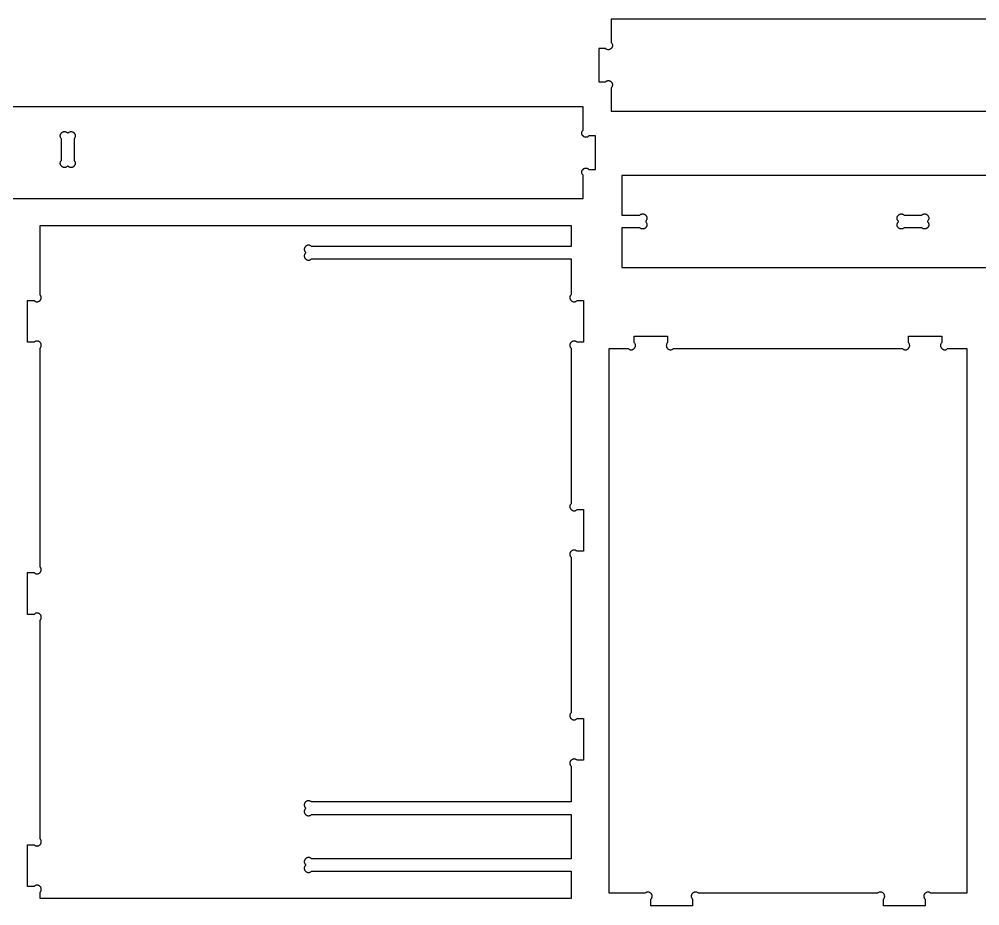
# Model space of a CAD drawing. Extents: x 105 to 1294, y 104 to 1295.
# Drawn here: x 428.6 to 659, y 1081.5 to 1294.2 of the extents above; entities that cross this region are included whole.
import ezdxf

# ---------------------------------------------------------------- set-up
doc = ezdxf.new("R2010")
doc.units = 0
doc.layers.add('LAYER_1', color=62, linetype='CONTINUOUS')

msp = doc.modelspace()

# ---------------------------------------------------------------- linework, layer by layer
at = {"layer": 'LAYER_1'}
for points in [[(853.17, 1294.22), (570.63, 1294.22), (570.63, 1288.61), (570.71, 1288.52), (570.78, 1288.43), (570.83, 1288.34), (570.87, 1288.24), (570.91, 1288.15), (570.93, 1288.05), (570.94, 1287.95), (570.93, 1287.86), (570.92, 1287.77), (570.91, 1287.67), (570.88, 1287.59), (570.84, 1287.5), (570.8, 1287.42), (570.75, 1287.34), (570.69, 1287.26), (570.63, 1287.19), (570.56, 1287.13), (570.48, 1287.07), (570.4, 1287.02), (570.32, 1286.98), (570.24, 1286.94), (570.15, 1286.91), (570.06, 1286.9), (569.96, 1286.88), (569.87, 1286.88), (569.77, 1286.89), (569.68, 1286.91), (569.58, 1286.95), (569.49, 1286.99), (569.39, 1287.04), (569.3, 1287.11), (569.21, 1287.19), (567.63, 1287.19), (567.63, 1279.2), (569.21, 1279.2), (569.29, 1279.27), (569.37, 1279.32), (569.45, 1279.38), (569.54, 1279.42), (569.63, 1279.45), (569.73, 1279.47), (569.82, 1279.48), (569.92, 1279.49), (570.01, 1279.48), (570.11, 1279.47), (570.2, 1279.45), (570.29, 1279.42), (570.38, 1279.38), (570.47, 1279.32), (570.55, 1279.27), (570.63, 1279.2), (570.69, 1279.12), (570.75, 1279.04), (570.8, 1278.96), (570.85, 1278.87), (570.88, 1278.78), (570.9, 1278.68), (570.91, 1278.59), (570.92, 1278.49), (570.91, 1278.39), (570.9, 1278.3), (570.88, 1278.21), (570.85, 1278.11), (570.8, 1278.03), (570.75, 1277.94), (570.69, 1277.86), (570.63, 1277.78), (570.63, 1272.18), (853.17, 1272.18)], [(105.13, 1251.18), (563.87, 1251.18), (563.87, 1256.78), (563.78, 1256.87), (563.72, 1256.96), (563.66, 1257.06), (563.62, 1257.15), (563.59, 1257.25), (563.57, 1257.34), (563.56, 1257.44), (563.56, 1257.53), (563.57, 1257.63), (563.59, 1257.72), (563.61, 1257.81), (563.65, 1257.89), (563.69, 1257.98), (563.75, 1258.05), (563.8, 1258.13), (563.87, 1258.2), (563.94, 1258.26), (564.01, 1258.32), (564.09, 1258.37), (564.17, 1258.41), (564.26, 1258.45), (564.34, 1258.48), (564.44, 1258.5), (564.53, 1258.51), (564.62, 1258.51), (564.72, 1258.5), (564.81, 1258.48), (564.91, 1258.44), (565, 1258.4), (565.1, 1258.34), (565.19, 1258.28), (565.28, 1258.19), (566.87, 1258.19), (566.87, 1266.2), (565.28, 1266.2), (565.19, 1266.12), (565.1, 1266.05), (565, 1265.99), (564.91, 1265.95), (564.81, 1265.92), (564.72, 1265.9), (564.62, 1265.89), (564.53, 1265.89), (564.44, 1265.9), (564.34, 1265.92), (564.26, 1265.94), (564.17, 1265.98), (564.09, 1266.02), (564.01, 1266.07), (563.94, 1266.13), (563.87, 1266.2), (563.8, 1266.27), (563.75, 1266.34), (563.69, 1266.42), (563.65, 1266.5), (563.61, 1266.59), (563.59, 1266.68), (563.57, 1266.77), (563.56, 1266.86), (563.56, 1266.95), (563.57, 1267.05), (563.59, 1267.15), (563.62, 1267.24), (563.66, 1267.34), (563.72, 1267.43), (563.78, 1267.52), (563.87, 1267.61), (563.87, 1273.21), (105.13, 1273.21)], [(855.68, 1256.72), (573.13, 1256.72), (573.13, 1247.2), (577.46, 1247.2), (577.55, 1247.28), (577.64, 1247.35), (577.74, 1247.41), (577.83, 1247.45), (577.93, 1247.48), (578.02, 1247.5), (578.12, 1247.51), (578.21, 1247.51), (578.31, 1247.5), (578.4, 1247.48), (578.49, 1247.45), (578.57, 1247.41), (578.66, 1247.37), (578.73, 1247.32), (578.81, 1247.26), (578.88, 1247.2), (578.94, 1247.13), (579, 1247.05), (579.05, 1246.97), (579.09, 1246.89), (579.13, 1246.81), (579.16, 1246.72), (579.18, 1246.63), (579.19, 1246.53), (579.19, 1246.44), (579.18, 1246.34), (579.16, 1246.25), (579.13, 1246.15), (579.08, 1246.06), (579.03, 1245.96), (578.96, 1245.87), (578.88, 1245.78), (578.88, 1245.61), (578.96, 1245.52), (579.03, 1245.43), (579.08, 1245.34), (579.13, 1245.24), (579.16, 1245.14), (579.18, 1245.05), (579.19, 1244.95), (579.19, 1244.86), (579.18, 1244.77), (579.16, 1244.68), (579.13, 1244.59), (579.09, 1244.5), (579.05, 1244.42), (579, 1244.34), (578.94, 1244.27), (578.88, 1244.2), (578.81, 1244.13), (578.73, 1244.08), (578.66, 1244.03), (578.57, 1243.98), (578.49, 1243.95), (578.4, 1243.92), (578.31, 1243.9), (578.21, 1243.89), (578.12, 1243.89), (578.02, 1243.9), (577.93, 1243.92), (577.83, 1243.95), (577.74, 1243.99), (577.64, 1244.05), (577.55, 1244.12), (577.46, 1244.2), (573.13, 1244.2), (573.13, 1234.68), (855.68, 1234.68)]]:
    msp.add_lwpolyline(points, dxfattribs=at)
for points in [[(440.2, 1258.95), (440.11, 1258.87), (440.02, 1258.8), (439.93, 1258.74), (439.83, 1258.7), (439.73, 1258.67), (439.64, 1258.65), (439.54, 1258.64), (439.45, 1258.64), (439.36, 1258.65), (439.27, 1258.67), (439.18, 1258.7), (439.09, 1258.73), (439.01, 1258.78), (438.93, 1258.83), (438.86, 1258.88), (438.79, 1258.95), (438.72, 1259.02), (438.67, 1259.09), (438.62, 1259.17), (438.57, 1259.25), (438.54, 1259.34), (438.51, 1259.43), (438.49, 1259.52), (438.48, 1259.61), (438.48, 1259.7), (438.49, 1259.8), (438.51, 1259.9), (438.54, 1259.99), (438.58, 1260.09), (438.64, 1260.18), (438.71, 1260.27), (438.79, 1260.36), (438.79, 1265.53), (438.71, 1265.62), (438.64, 1265.71), (438.58, 1265.81), (438.54, 1265.9), (438.51, 1266), (438.49, 1266.09), (438.48, 1266.19), (438.48, 1266.28), (438.49, 1266.38), (438.51, 1266.47), (438.54, 1266.56), (438.57, 1266.64), (438.62, 1266.73), (438.67, 1266.8), (438.72, 1266.88), (438.79, 1266.95), (438.86, 1267.01), (438.93, 1267.07), (439.01, 1267.12), (439.09, 1267.16), (439.18, 1267.2), (439.27, 1267.23), (439.36, 1267.25), (439.45, 1267.26), (439.54, 1267.26), (439.64, 1267.25), (439.73, 1267.23), (439.83, 1267.2), (439.93, 1267.15), (440.02, 1267.1), (440.11, 1267.03), (440.2, 1266.95), (440.38, 1266.95), (440.47, 1267.03), (440.56, 1267.1), (440.65, 1267.15), (440.75, 1267.2), (440.84, 1267.23), (440.94, 1267.25), (441.03, 1267.26), (441.13, 1267.26), (441.22, 1267.25), (441.31, 1267.23), (441.4, 1267.2), (441.49, 1267.16), (441.57, 1267.12), (441.65, 1267.07), (441.72, 1267.01), (441.79, 1266.95), (441.85, 1266.88), (441.91, 1266.8), (441.96, 1266.73), (442.01, 1266.64), (442.04, 1266.56), (442.07, 1266.47), (442.09, 1266.38), (442.1, 1266.28), (442.1, 1266.19), (442.09, 1266.09), (442.07, 1266), (442.04, 1265.9), (442, 1265.81), (441.94, 1265.71), (441.87, 1265.62), (441.79, 1265.53), (441.79, 1260.36), (441.87, 1260.27), (441.94, 1260.18), (442, 1260.09), (442.04, 1259.99), (442.07, 1259.9), (442.09, 1259.8), (442.1, 1259.7), (442.1, 1259.61), (442.09, 1259.52), (442.07, 1259.43), (442.04, 1259.34), (442.01, 1259.25), (441.96, 1259.17), (441.91, 1259.09), (441.85, 1259.02), (441.79, 1258.95), (441.72, 1258.88), (441.65, 1258.83), (441.57, 1258.78), (441.49, 1258.73), (441.4, 1258.7), (441.31, 1258.67), (441.22, 1258.65), (441.13, 1258.64), (441.03, 1258.64), (440.94, 1258.65), (440.84, 1258.67), (440.75, 1258.7), (440.65, 1258.74), (440.56, 1258.8), (440.47, 1258.87), (440.38, 1258.95)], [(645.07, 1247.2), (645.16, 1247.28), (645.25, 1247.35), (645.35, 1247.41), (645.44, 1247.45), (645.54, 1247.48), (645.63, 1247.5), (645.73, 1247.51), (645.82, 1247.51), (645.92, 1247.5), (646.01, 1247.48), (646.1, 1247.45), (646.18, 1247.41), (646.27, 1247.37), (646.34, 1247.32), (646.42, 1247.26), (646.49, 1247.2), (646.55, 1247.13), (646.61, 1247.05), (646.66, 1246.97), (646.7, 1246.89), (646.74, 1246.81), (646.77, 1246.72), (646.79, 1246.63), (646.8, 1246.53), (646.8, 1246.44), (646.79, 1246.34), (646.77, 1246.25), (646.73, 1246.15), (646.69, 1246.06), (646.64, 1245.96), (646.57, 1245.87), (646.49, 1245.78), (646.49, 1245.61), (646.57, 1245.52), (646.64, 1245.43), (646.69, 1245.34), (646.73, 1245.24), (646.77, 1245.14), (646.79, 1245.05), (646.8, 1244.95), (646.8, 1244.86), (646.79, 1244.77), (646.77, 1244.68), (646.74, 1244.59), (646.7, 1244.5), (646.66, 1244.42), (646.61, 1244.34), (646.55, 1244.27), (646.49, 1244.2), (646.42, 1244.13), (646.34, 1244.08), (646.27, 1244.03), (646.18, 1243.98), (646.1, 1243.95), (646.01, 1243.92), (645.92, 1243.9), (645.82, 1243.89), (645.73, 1243.89), (645.63, 1243.9), (645.54, 1243.92), (645.44, 1243.95), (645.35, 1243.99), (645.25, 1244.05), (645.16, 1244.12), (645.07, 1244.2), (640.9, 1244.2), (640.81, 1244.12), (640.72, 1244.05), (640.62, 1243.99), (640.53, 1243.95), (640.43, 1243.92), (640.34, 1243.9), (640.24, 1243.89), (640.15, 1243.89), (640.05, 1243.9), (639.96, 1243.92), (639.87, 1243.95), (639.79, 1243.98), (639.71, 1244.03), (639.63, 1244.08), (639.55, 1244.13), (639.48, 1244.2), (639.42, 1244.27), (639.36, 1244.34), (639.31, 1244.42), (639.27, 1244.5), (639.23, 1244.59), (639.2, 1244.68), (639.18, 1244.77), (639.17, 1244.86), (639.17, 1244.95), (639.18, 1245.05), (639.2, 1245.14), (639.24, 1245.24), (639.28, 1245.34), (639.33, 1245.43), (639.4, 1245.52), (639.48, 1245.61), (639.48, 1245.78), (639.41, 1245.86), (639.36, 1245.94), (639.31, 1246.02), (639.26, 1246.11), (639.23, 1246.2), (639.21, 1246.3), (639.2, 1246.39), (639.19, 1246.49), (639.2, 1246.58), (639.21, 1246.68), (639.23, 1246.77), (639.26, 1246.87), (639.31, 1246.96), (639.36, 1247.04), (639.41, 1247.12), (639.48, 1247.2), (639.56, 1247.27), (639.64, 1247.33), (639.73, 1247.38), (639.81, 1247.42), (639.91, 1247.45), (640, 1247.48), (640.1, 1247.49), (640.19, 1247.49), (640.29, 1247.49), (640.38, 1247.48), (640.48, 1247.45), (640.57, 1247.42), (640.66, 1247.38), (640.74, 1247.33), (640.82, 1247.27), (640.9, 1247.2)], [(433.63, 1228.13), (433.63, 1244.72), (561.01, 1244.72), (561.01, 1239.72), (498.73, 1239.72), (498.64, 1239.8), (498.55, 1239.87), (498.46, 1239.92), (498.36, 1239.96), (498.27, 1240), (498.17, 1240.02), (498.08, 1240.03), (497.98, 1240.02), (497.89, 1240.01), (497.8, 1240), (497.71, 1239.97), (497.62, 1239.93), (497.54, 1239.89), (497.46, 1239.84), (497.39, 1239.78), (497.32, 1239.72), (497.26, 1239.65), (497.2, 1239.57), (497.15, 1239.49), (497.1, 1239.41), (497.07, 1239.33), (497.04, 1239.24), (497.02, 1239.15), (497.01, 1239.05), (497.01, 1238.96), (497.02, 1238.86), (497.04, 1238.77), (497.07, 1238.67), (497.11, 1238.58), (497.17, 1238.48), (497.24, 1238.39), (497.32, 1238.3), (497.32, 1238.13), (497.24, 1238.04), (497.17, 1237.95), (497.11, 1237.86), (497.07, 1237.76), (497.04, 1237.66), (497.02, 1237.57), (497.01, 1237.47), (497.01, 1237.38), (497.02, 1237.28), (497.04, 1237.19), (497.07, 1237.1), (497.1, 1237.02), (497.15, 1236.93), (497.2, 1236.86), (497.26, 1236.78), (497.32, 1236.71), (497.39, 1236.65), (497.46, 1236.59), (497.54, 1236.54), (497.62, 1236.5), (497.71, 1236.46), (497.8, 1236.43), (497.89, 1236.41), (497.98, 1236.4), (498.08, 1236.4), (498.17, 1236.41), (498.27, 1236.43), (498.36, 1236.46), (498.46, 1236.51), (498.55, 1236.56), (498.64, 1236.63), (498.73, 1236.71), (561.01, 1236.71), (561.01, 1228.13), (560.93, 1228.04), (560.86, 1227.95), (560.81, 1227.86), (560.76, 1227.76), (560.73, 1227.66), (560.71, 1227.57), (560.7, 1227.47), (560.7, 1227.38), (560.71, 1227.29), (560.73, 1227.19), (560.76, 1227.11), (560.8, 1227.02), (560.84, 1226.94), (560.89, 1226.86), (560.95, 1226.78), (561.01, 1226.71), (561.08, 1226.65), (561.16, 1226.59), (561.23, 1226.54), (561.32, 1226.5), (561.4, 1226.46), (561.49, 1226.43), (561.58, 1226.42), (561.68, 1226.41), (561.77, 1226.4), (561.87, 1226.41), (561.96, 1226.44), (562.06, 1226.47), (562.15, 1226.51), (562.25, 1226.57), (562.34, 1226.64), (562.43, 1226.72), (564.01, 1226.72), (564.01, 1216.72), (562.43, 1216.72), (562.34, 1216.8), (562.25, 1216.87), (562.15, 1216.92), (562.06, 1216.96), (561.96, 1217), (561.87, 1217.02), (561.77, 1217.03), (561.68, 1217.02), (561.58, 1217.01), (561.49, 1216.99), (561.4, 1216.97), (561.32, 1216.93), (561.23, 1216.89), (561.16, 1216.84), (561.08, 1216.78), (561.01, 1216.72), (560.95, 1216.65), (560.89, 1216.57), (560.84, 1216.49), (560.8, 1216.41), (560.76, 1216.33), (560.73, 1216.24), (560.71, 1216.15), (560.7, 1216.05), (560.7, 1215.96), (560.71, 1215.86), (560.73, 1215.77), (560.76, 1215.67), (560.81, 1215.58), (560.86, 1215.48), (560.93, 1215.39), (561.01, 1215.3), (561.01, 1177.99), (560.93, 1177.9), (560.86, 1177.81), (560.81, 1177.71), (560.76, 1177.62), (560.73, 1177.52), (560.71, 1177.43), (560.7, 1177.33), (560.7, 1177.24), (560.71, 1177.15), (560.73, 1177.05), (560.76, 1176.97), (560.8, 1176.88), (560.84, 1176.8), (560.89, 1176.72), (560.95, 1176.65), (561.01, 1176.58), (561.08, 1176.51), (561.16, 1176.46), (561.23, 1176.41), (561.32, 1176.36), (561.4, 1176.33), (561.49, 1176.3), (561.58, 1176.28), (561.68, 1176.27), (561.77, 1176.27), (561.87, 1176.28), (561.96, 1176.3), (562.06, 1176.33), (562.15, 1176.37), (562.25, 1176.43), (562.34, 1176.5), (562.43, 1176.58), (564.01, 1176.58), (564.01, 1166.57), (562.43, 1166.57), (562.34, 1166.66), (562.25, 1166.72), (562.15, 1166.78), (562.06, 1166.82), (561.96, 1166.85), (561.87, 1166.87), (561.77, 1166.88), (561.68, 1166.88), (561.58, 1166.87), (561.49, 1166.85), (561.4, 1166.83), (561.32, 1166.79), (561.23, 1166.75), (561.16, 1166.7), (561.08, 1166.64), (561.01, 1166.57), (560.95, 1166.51), (560.89, 1166.43), (560.84, 1166.35), (560.8, 1166.27), (560.76, 1166.19), (560.73, 1166.1), (560.71, 1166.01), (560.7, 1165.91), (560.7, 1165.82), (560.71, 1165.72), (560.73, 1165.63), (560.76, 1165.53), (560.81, 1165.44), (560.86, 1165.34), (560.93, 1165.25), (561.01, 1165.16), (561.01, 1127.85), (560.93, 1127.76), (560.86, 1127.67), (560.81, 1127.57), (560.76, 1127.48), (560.73, 1127.38), (560.71, 1127.29), (560.7, 1127.19), (560.7, 1127.1), (560.71, 1127), (560.73, 1126.91), (560.76, 1126.82), (560.8, 1126.74), (560.84, 1126.66), (560.89, 1126.58), (560.95, 1126.5), (561.01, 1126.44), (561.08, 1126.37), (561.16, 1126.31), (561.23, 1126.26), (561.32, 1126.22), (561.4, 1126.18), (561.49, 1126.16), (561.58, 1126.14), (561.68, 1126.13), (561.77, 1126.13), (561.87, 1126.14), (561.96, 1126.16), (562.06, 1126.19), (562.15, 1126.23), (562.25, 1126.29), (562.34, 1126.35), (562.43, 1126.44), (564.01, 1126.44), (564.01, 1116.44), (562.43, 1116.44), (562.34, 1116.52), (562.25, 1116.59), (562.15, 1116.65), (562.06, 1116.69), (561.96, 1116.72), (561.87, 1116.74), (561.77, 1116.75), (561.68, 1116.75), (561.58, 1116.74), (561.49, 1116.72), (561.4, 1116.69), (561.32, 1116.65), (561.23, 1116.61), (561.16, 1116.56), (561.08, 1116.5), (561.01, 1116.44), (560.95, 1116.37), (560.89, 1116.29), (560.84, 1116.22), (560.8, 1116.13), (560.76, 1116.05), (560.73, 1115.96), (560.71, 1115.87), (560.7, 1115.77), (560.7, 1115.68), (560.71, 1115.58), (560.73, 1115.49), (560.76, 1115.39), (560.81, 1115.3), (560.86, 1115.2), (560.93, 1115.11), (561.01, 1115.02), (561.01, 1106.44), (498.73, 1106.44), (498.64, 1106.52), (498.55, 1106.59), (498.46, 1106.64), (498.36, 1106.69), (498.27, 1106.72), (498.17, 1106.74), (498.08, 1106.75), (497.98, 1106.75), (497.89, 1106.74), (497.8, 1106.72), (497.71, 1106.69), (497.62, 1106.65), (497.54, 1106.61), (497.46, 1106.56), (497.39, 1106.5), (497.32, 1106.44), (497.26, 1106.37), (497.2, 1106.3), (497.15, 1106.22), (497.1, 1106.13), (497.07, 1106.05), (497.04, 1105.96), (497.02, 1105.87), (497.01, 1105.77), (497.01, 1105.68), (497.02, 1105.58), (497.04, 1105.49), (497.07, 1105.39), (497.11, 1105.3), (497.17, 1105.2), (497.24, 1105.11), (497.32, 1105.02), (497.32, 1104.86), (497.24, 1104.77), (497.17, 1104.67), (497.11, 1104.58), (497.07, 1104.48), (497.04, 1104.39), (497.02, 1104.29), (497.01, 1104.2), (497.01, 1104.1), (497.02, 1104.01), (497.04, 1103.92), (497.07, 1103.83), (497.1, 1103.74), (497.15, 1103.66), (497.2, 1103.58), (497.26, 1103.51), (497.32, 1103.44), (497.39, 1103.37), (497.46, 1103.32), (497.54, 1103.26), (497.62, 1103.22), (497.71, 1103.18), (497.8, 1103.16), (497.89, 1103.14), (497.98, 1103.13), (498.08, 1103.13), (498.17, 1103.14), (498.27, 1103.16), (498.36, 1103.19), (498.46, 1103.23), (498.55, 1103.29), (498.64, 1103.35), (498.73, 1103.44), (561.01, 1103.44), (561.01, 1092.81), (498.73, 1092.81), (498.64, 1092.89), (498.55, 1092.96), (498.46, 1093.01), (498.36, 1093.06), (498.27, 1093.09), (498.17, 1093.11), (498.08, 1093.12), (497.98, 1093.12), (497.89, 1093.11), (497.8, 1093.09), (497.71, 1093.06), (497.62, 1093.02), (497.54, 1092.98), (497.46, 1092.93), (497.39, 1092.87), (497.32, 1092.81), (497.26, 1092.74), (497.2, 1092.67), (497.15, 1092.59), (497.1, 1092.5), (497.07, 1092.42), (497.04, 1092.33), (497.02, 1092.24), (497.01, 1092.15), (497.01, 1092.05), (497.02, 1091.96), (497.04, 1091.86), (497.07, 1091.77), (497.11, 1091.67), (497.17, 1091.58), (497.24, 1091.48), (497.32, 1091.4), (497.32, 1091.22), (497.24, 1091.14), (497.17, 1091.04), (497.11, 1090.95), (497.07, 1090.86), (497.04, 1090.76), (497.02, 1090.66), (497.01, 1090.57), (497.01, 1090.47), (497.02, 1090.38), (497.04, 1090.29), (497.07, 1090.2), (497.1, 1090.12), (497.15, 1090.03), (497.2, 1089.96), (497.26, 1089.88), (497.32, 1089.81), (497.39, 1089.75), (497.46, 1089.69), (497.54, 1089.64), (497.62, 1089.6), (497.71, 1089.56), (497.8, 1089.53), (497.89, 1089.51), (497.98, 1089.5), (498.08, 1089.5), (498.17, 1089.51), (498.27, 1089.53), (498.36, 1089.56), (498.46, 1089.61), (498.55, 1089.66), (498.64, 1089.73), (498.73, 1089.81), (561.01, 1089.81), (561.01, 1083.31), (433.63, 1083.31), (433.63, 1084.76), (433.71, 1084.85), (433.78, 1084.95), (433.83, 1085.04), (433.87, 1085.13), (433.91, 1085.23), (433.93, 1085.33), (433.94, 1085.42), (433.94, 1085.52), (433.92, 1085.61), (433.91, 1085.7), (433.88, 1085.79), (433.84, 1085.88), (433.8, 1085.96), (433.75, 1086.04), (433.69, 1086.11), (433.63, 1086.18), (433.56, 1086.25), (433.48, 1086.3), (433.4, 1086.35), (433.32, 1086.4), (433.24, 1086.43), (433.15, 1086.46), (433.06, 1086.48), (432.96, 1086.49), (432.87, 1086.49), (432.77, 1086.48), (432.68, 1086.46), (432.58, 1086.43), (432.49, 1086.39), (432.39, 1086.33), (432.3, 1086.26), (432.21, 1086.18), (430.63, 1086.18), (430.63, 1096.18), (432.21, 1096.18), (432.3, 1096.1), (432.39, 1096.03), (432.49, 1095.97), (432.58, 1095.93), (432.68, 1095.9), (432.77, 1095.88), (432.87, 1095.87), (432.96, 1095.87), (433.06, 1095.88), (433.15, 1095.9), (433.24, 1095.93), (433.32, 1095.96), (433.4, 1096.01), (433.48, 1096.06), (433.56, 1096.12), (433.63, 1096.18), (433.69, 1096.25), (433.75, 1096.32), (433.8, 1096.4), (433.84, 1096.49), (433.88, 1096.57), (433.91, 1096.66), (433.92, 1096.75), (433.94, 1096.85), (433.94, 1096.94), (433.93, 1097.04), (433.91, 1097.13), (433.87, 1097.23), (433.83, 1097.32), (433.78, 1097.42), (433.71, 1097.51), (433.63, 1097.6), (433.63, 1150.04), (433.71, 1150.13), (433.78, 1150.22), (433.83, 1150.31), (433.87, 1150.41), (433.91, 1150.5), (433.93, 1150.6), (433.94, 1150.69), (433.94, 1150.79), (433.92, 1150.88), (433.91, 1150.97), (433.88, 1151.06), (433.84, 1151.15), (433.8, 1151.23), (433.75, 1151.31), (433.69, 1151.38), (433.63, 1151.45), (433.56, 1151.51), (433.48, 1151.57), (433.4, 1151.62), (433.32, 1151.66), (433.24, 1151.7), (433.15, 1151.73), (433.06, 1151.75), (432.96, 1151.76), (432.87, 1151.76), (432.77, 1151.75), (432.68, 1151.73), (432.58, 1151.7), (432.49, 1151.65), (432.39, 1151.6), (432.3, 1151.53), (432.21, 1151.45), (430.63, 1151.45), (430.63, 1161.45), (432.21, 1161.45), (432.29, 1161.38), (432.37, 1161.32), (432.45, 1161.27), (432.54, 1161.23), (432.63, 1161.2), (432.73, 1161.17), (432.82, 1161.16), (432.92, 1161.15), (433.01, 1161.16), (433.11, 1161.17), (433.2, 1161.2), (433.3, 1161.23), (433.38, 1161.27), (433.47, 1161.32), (433.55, 1161.38), (433.63, 1161.45), (433.69, 1161.53), (433.75, 1161.61), (433.8, 1161.69), (433.85, 1161.78), (433.88, 1161.87), (433.9, 1161.97), (433.91, 1162.06), (433.92, 1162.16), (433.91, 1162.25), (433.9, 1162.35), (433.88, 1162.44), (433.85, 1162.53), (433.8, 1162.62), (433.75, 1162.71), (433.69, 1162.79), (433.63, 1162.86), (433.63, 1215.3), (433.71, 1215.39), (433.78, 1215.48), (433.83, 1215.58), (433.87, 1215.67), (433.91, 1215.77), (433.93, 1215.86), (433.94, 1215.96), (433.94, 1216.05), (433.92, 1216.15), (433.91, 1216.24), (433.88, 1216.33), (433.84, 1216.41), (433.8, 1216.49), (433.75, 1216.57), (433.69, 1216.65), (433.63, 1216.72), (433.56, 1216.78), (433.48, 1216.84), (433.4, 1216.89), (433.32, 1216.93), (433.24, 1216.97), (433.15, 1216.99), (433.06, 1217.01), (432.96, 1217.02), (432.87, 1217.03), (432.77, 1217.02), (432.68, 1217), (432.58, 1216.96), (432.49, 1216.92), (432.39, 1216.87), (432.3, 1216.8), (432.21, 1216.72), (430.63, 1216.72), (430.63, 1226.72), (432.21, 1226.72), (432.29, 1226.65), (432.37, 1226.59), (432.45, 1226.54), (432.54, 1226.49), (432.63, 1226.46), (432.73, 1226.44), (432.82, 1226.42), (432.92, 1226.42), (433.01, 1226.42), (433.11, 1226.44), (433.2, 1226.46), (433.3, 1226.49), (433.38, 1226.54), (433.47, 1226.59), (433.55, 1226.65), (433.63, 1226.72), (433.69, 1226.79), (433.75, 1226.87), (433.8, 1226.96), (433.85, 1227.05), (433.88, 1227.14), (433.9, 1227.23), (433.91, 1227.33), (433.92, 1227.42), (433.91, 1227.52), (433.9, 1227.61), (433.88, 1227.71), (433.85, 1227.8), (433.8, 1227.89), (433.75, 1227.97), (433.69, 1228.05)], [(647.3, 1084.54), (647.21, 1084.62), (647.12, 1084.68), (647.03, 1084.74), (646.93, 1084.78), (646.84, 1084.81), (646.74, 1084.84), (646.64, 1084.84), (646.55, 1084.84), (646.46, 1084.83), (646.37, 1084.81), (646.28, 1084.79), (646.19, 1084.75), (646.11, 1084.71), (646.03, 1084.66), (645.96, 1084.6), (645.89, 1084.54), (645.82, 1084.47), (645.77, 1084.39), (645.72, 1084.31), (645.67, 1084.23), (645.64, 1084.15), (645.61, 1084.06), (645.59, 1083.97), (645.58, 1083.87), (645.58, 1083.78), (645.59, 1083.68), (645.61, 1083.59), (645.64, 1083.49), (645.68, 1083.4), (645.74, 1083.3), (645.81, 1083.21), (645.89, 1083.12), (645.89, 1081.53), (635.89, 1081.53), (635.89, 1083.12), (635.97, 1083.21), (636.04, 1083.3), (636.09, 1083.4), (636.14, 1083.49), (636.17, 1083.59), (636.19, 1083.68), (636.2, 1083.78), (636.2, 1083.87), (636.19, 1083.97), (636.17, 1084.06), (636.14, 1084.15), (636.1, 1084.23), (636.06, 1084.31), (636.01, 1084.39), (635.95, 1084.47), (635.89, 1084.54), (635.82, 1084.6), (635.74, 1084.66), (635.67, 1084.71), (635.58, 1084.75), (635.5, 1084.79), (635.41, 1084.81), (635.32, 1084.83), (635.22, 1084.84), (635.13, 1084.84), (635.03, 1084.84), (634.94, 1084.81), (634.84, 1084.78), (634.75, 1084.74), (634.65, 1084.68), (634.56, 1084.62), (634.47, 1084.54), (591.54, 1084.54), (591.45, 1084.62), (591.36, 1084.68), (591.27, 1084.74), (591.17, 1084.78), (591.08, 1084.81), (590.98, 1084.84), (590.88, 1084.84), (590.79, 1084.84), (590.7, 1084.83), (590.61, 1084.81), (590.52, 1084.79), (590.43, 1084.75), (590.35, 1084.71), (590.27, 1084.66), (590.2, 1084.6), (590.13, 1084.54), (590.06, 1084.47), (590.01, 1084.39), (589.96, 1084.31), (589.91, 1084.23), (589.88, 1084.15), (589.85, 1084.06), (589.83, 1083.97), (589.82, 1083.87), (589.82, 1083.78), (589.83, 1083.68), (589.85, 1083.59), (589.88, 1083.49), (589.92, 1083.4), (589.98, 1083.3), (590.05, 1083.21), (590.13, 1083.12), (590.13, 1081.53), (580.13, 1081.53), (580.13, 1083.12), (580.21, 1083.21), (580.28, 1083.3), (580.33, 1083.4), (580.38, 1083.49), (580.41, 1083.59), (580.43, 1083.68), (580.44, 1083.78), (580.44, 1083.87), (580.43, 1083.97), (580.41, 1084.06), (580.38, 1084.15), (580.34, 1084.23), (580.3, 1084.31), (580.25, 1084.39), (580.19, 1084.47), (580.13, 1084.54), (580.06, 1084.6), (579.98, 1084.66), (579.91, 1084.71), (579.82, 1084.75), (579.74, 1084.79), (579.65, 1084.81), (579.56, 1084.83), (579.46, 1084.84), (579.37, 1084.84), (579.27, 1084.84), (579.18, 1084.81), (579.08, 1084.78), (578.99, 1084.74), (578.89, 1084.68), (578.8, 1084.62), (578.71, 1084.54), (570.13, 1084.54), (570.13, 1215.21), (574.71, 1215.21), (574.8, 1215.13), (574.89, 1215.06), (574.99, 1215.01), (575.08, 1214.97), (575.18, 1214.93), (575.27, 1214.91), (575.37, 1214.9), (575.46, 1214.9), (575.56, 1214.91), (575.65, 1214.93), (575.74, 1214.96), (575.82, 1215), (575.91, 1215.04), (575.98, 1215.09), (576.06, 1215.15), (576.13, 1215.21), (576.19, 1215.28), (576.25, 1215.36), (576.3, 1215.44), (576.34, 1215.52), (576.38, 1215.6), (576.41, 1215.69), (576.43, 1215.79), (576.44, 1215.88), (576.44, 1215.97), (576.43, 1216.07), (576.41, 1216.17), (576.38, 1216.26), (576.33, 1216.36), (576.28, 1216.45), (576.21, 1216.54), (576.13, 1216.63), (576.13, 1218.22), (584.13, 1218.22), (584.13, 1216.63), (584.06, 1216.56), (584, 1216.47), (583.95, 1216.39), (583.91, 1216.3), (583.88, 1216.21), (583.85, 1216.11), (583.84, 1216.02), (583.83, 1215.92), (583.84, 1215.82), (583.85, 1215.73), (583.88, 1215.64), (583.91, 1215.54), (583.95, 1215.46), (584, 1215.37), (584.06, 1215.29), (584.13, 1215.21), (584.2, 1215.15), (584.28, 1215.09), (584.37, 1215.04), (584.46, 1214.99), (584.55, 1214.96), (584.64, 1214.94), (584.74, 1214.93), (584.83, 1214.92), (584.93, 1214.93), (585.03, 1214.94), (585.12, 1214.96), (585.21, 1214.99), (585.3, 1215.04), (585.38, 1215.09), (585.47, 1215.15), (585.54, 1215.21), (640.47, 1215.21), (640.56, 1215.13), (640.65, 1215.06), (640.75, 1215.01), (640.84, 1214.97), (640.94, 1214.93), (641.03, 1214.91), (641.13, 1214.9), (641.22, 1214.9), (641.32, 1214.91), (641.41, 1214.93), (641.5, 1214.96), (641.58, 1215), (641.67, 1215.04), (641.74, 1215.09), (641.82, 1215.15), (641.89, 1215.21), (641.95, 1215.28), (642.01, 1215.36), (642.06, 1215.44), (642.1, 1215.52), (642.14, 1215.6), (642.17, 1215.69), (642.19, 1215.79), (642.2, 1215.88), (642.2, 1215.97), (642.19, 1216.07), (642.17, 1216.17), (642.14, 1216.26), (642.09, 1216.36), (642.04, 1216.45), (641.97, 1216.54), (641.89, 1216.63), (641.89, 1218.22), (649.89, 1218.22), (649.89, 1216.63), (649.81, 1216.54), (649.74, 1216.45), (649.68, 1216.36), (649.64, 1216.26), (649.61, 1216.17), (649.59, 1216.07), (649.58, 1215.97), (649.58, 1215.88), (649.59, 1215.79), (649.61, 1215.69), (649.64, 1215.6), (649.67, 1215.52), (649.72, 1215.44), (649.77, 1215.36), (649.82, 1215.28), (649.89, 1215.21), (649.96, 1215.15), (650.03, 1215.09), (650.11, 1215.04), (650.19, 1215), (650.28, 1214.96), (650.37, 1214.93), (650.46, 1214.91), (650.55, 1214.9), (650.64, 1214.9), (650.74, 1214.91), (650.84, 1214.93), (650.93, 1214.97), (651.03, 1215.01), (651.12, 1215.06), (651.21, 1215.13), (651.3, 1215.21), (655.89, 1215.21), (655.89, 1084.54)]]:
    msp.add_lwpolyline(points, close=True, dxfattribs=at)

doc.saveas('drawing.dxf')
